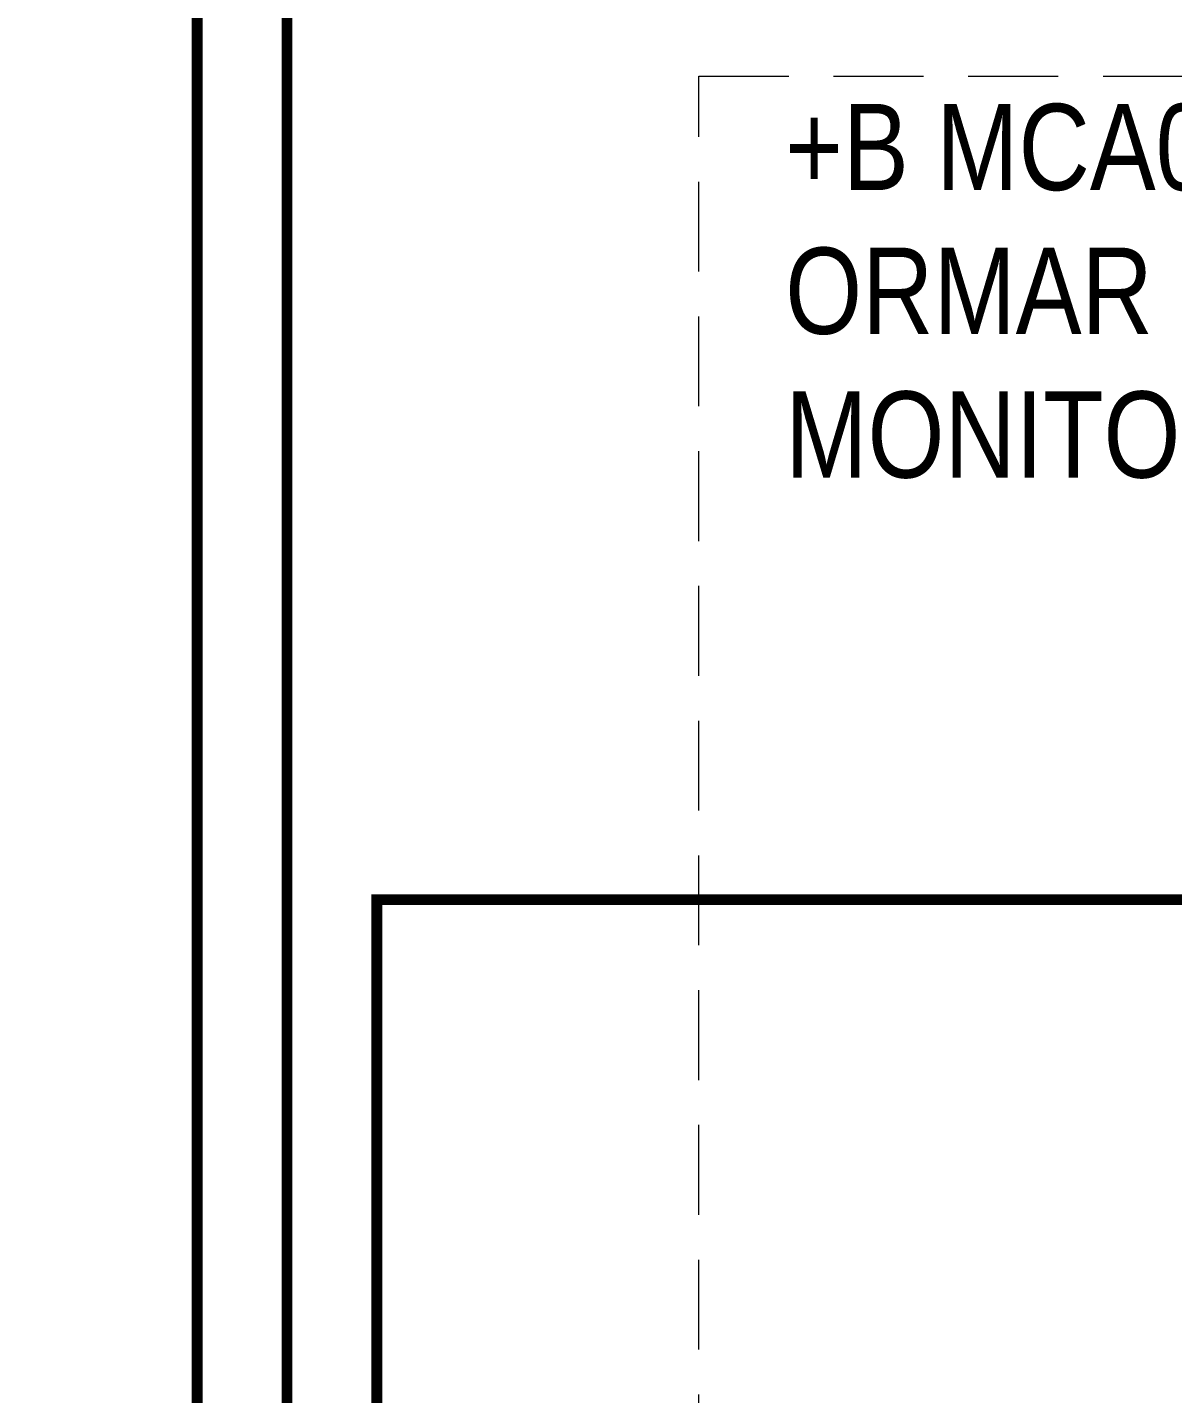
# Model space of a CAD drawing. Header units: inches. Extents: x 67248 to 85686, y -40174 to -31152.
# Drawn here: x 77272.6 to 77591.3, y -38615.5 to -38235.3 of the extents above; entities that cross this region are included whole.
import ezdxf

# ---------------------------------------------------------------- set-up
doc = ezdxf.new("R2010")
doc.units = ezdxf.units.IN
doc.header["$MEASUREMENT"] = 0
doc.linetypes.add('HIDDEN', pattern=[0.375, 0.25, -0.125])
doc.layers.add('SI-General', color=7, linetype='Continuous', lineweight=5)
doc.layers.add('SI-TOPOLOGY-Ethernet', color=7, linetype='Continuous', lineweight=13, true_color=0x3cf000)
doc.styles.add('OPIS', font='ARIALN.TTF')

msp = doc.modelspace()

# ---------------------------------------------------------------- linework, layer by layer
at = {"layer": 'SI-General', "color": 0, "linetype": 'HIDDEN', "ltscale": 100}
msp.add_lwpolyline([(77459.45, -38248.87), (78153.03, -38248.87), (78153.03, -38978.27), (77459.45, -38978.27)], close=True, dxfattribs=at)
at = {"layer": 'SI-TOPOLOGY-Ethernet', "const_width": 3}
for points in [[(77874.69, -37721.18), (77319.83, -37721.18), (77319.83, -38796.12), (76840.64, -38796.12)], [(77874.69, -38043.94), (77344.83, -38043.94), (77344.83, -38832.02), (76540.97, -38832.02), (76540.97, -38810.23)], [(77624.42, -38478.08), (77369.83, -38478.08), (77369.83, -38862.02), (76821.85, -38862.02), (76821.85, -38810.23)]]:
    msp.add_lwpolyline(points, dxfattribs=at)

# ---------------------------------------------------------------- texts
at = {"layer": 'SI-General', "color": 0, "insert": (77483.5, -38256.61), "char_height": 24, "width": 396.0985, "attachment_point": 1, "style": 'OPIS'}
msp.add_mtext('{\\C256;+B MCA01^JORMAR^JMONITORINGA}', dxfattribs=at)

doc.saveas('drawing.dxf')
